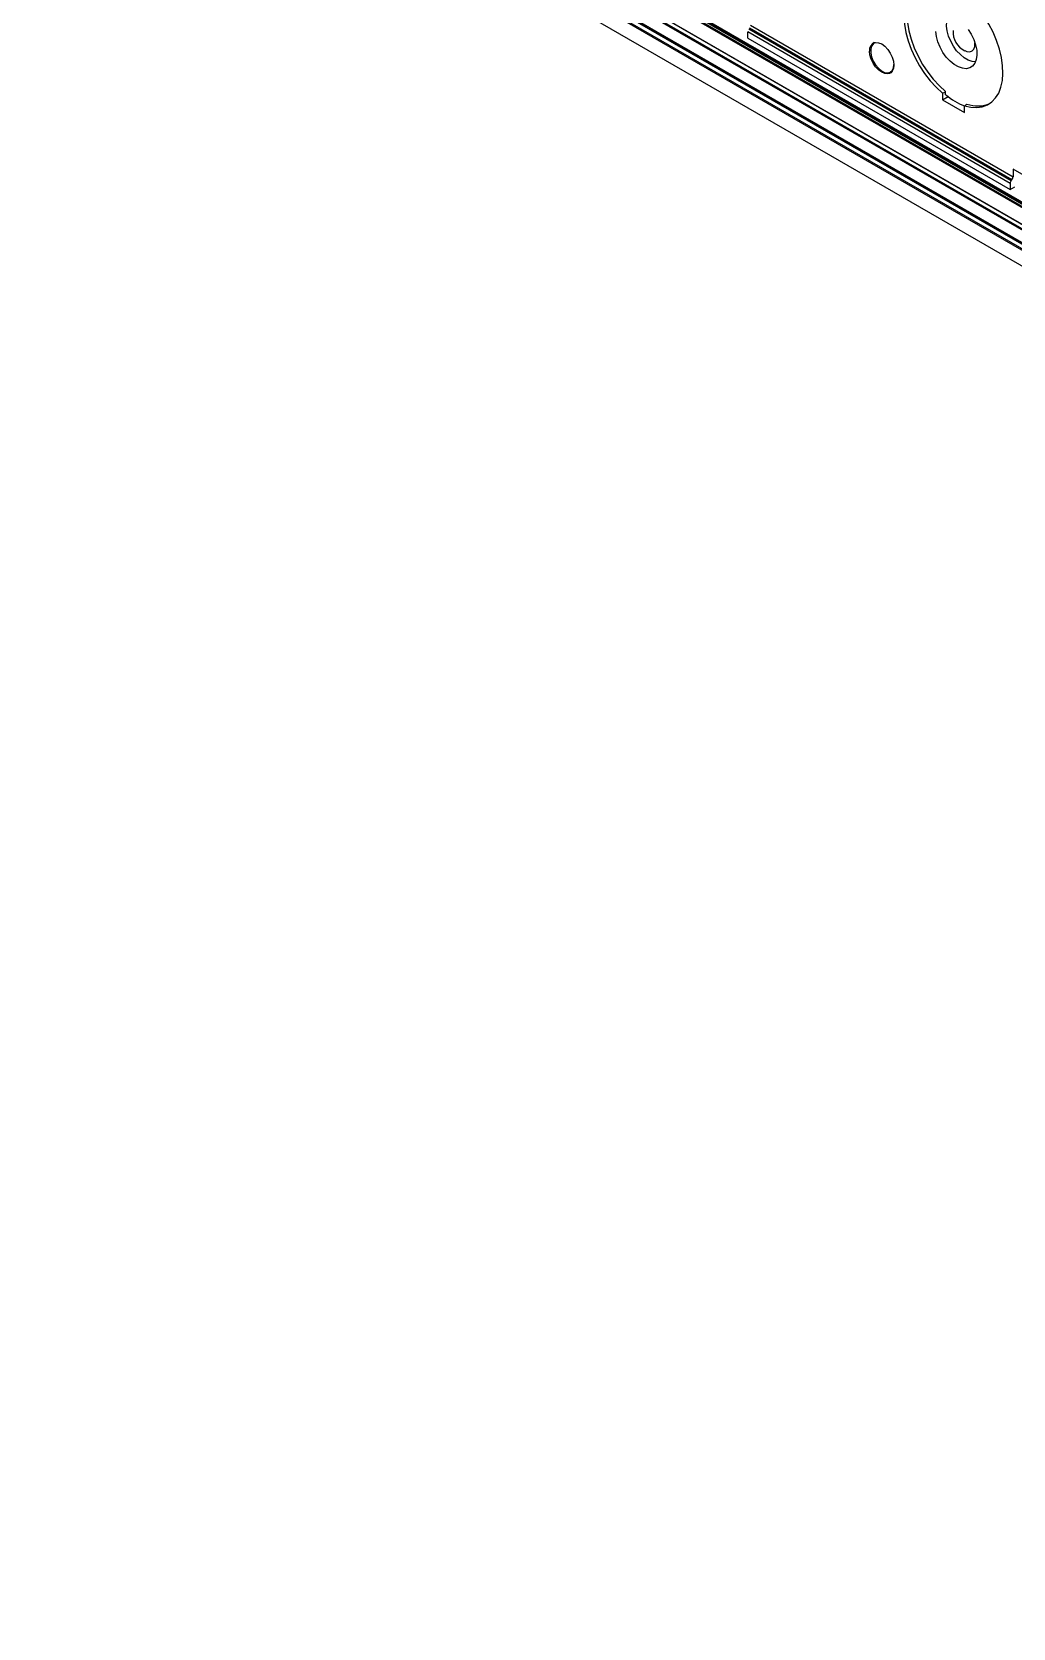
# Model space of a CAD drawing. Header units: inches. Extents: x 5 to 105, y 0 to 80.
# Drawn here: x 28.17 to 39.05, y 45.45 to 63.15 of the extents above; entities that cross this region are included whole.
import ezdxf

# ---------------------------------------------------------------- set-up
doc = ezdxf.new("R2010")
doc.units = ezdxf.units.IN
doc.header["$MEASUREMENT"] = 0

msp = doc.modelspace()

# ---------------------------------------------------------------- linework, layer by layer
for p, q in [((65.505, 45.799), (15.69, 74.557)), ((65.51, 45.8), (15.694, 74.558)), ((65.629, 45.916), (15.813, 74.673)), ((15.82, 74.685), (65.635, 45.927)), ((65.655, 45.938), (15.839, 74.696)), ((65.659, 45.938), (15.844, 74.696)), ((65.654, 45.95), (15.884, 74.682)), ((65.268, 45.653), (15.452, 74.411)), ((15.459, 74.424), (65.274, 45.666)), ((65.318, 45.691), (15.502, 74.449)), ((65.323, 45.692), (15.507, 74.449)), ((65.46, 45.766), (15.644, 74.523)), ((15.644, 74.388), (65.46, 45.63)), ((15.651, 74.535), (65.466, 45.777)), ((15.505, 74.207), (65.32, 45.449)), ((28.183, 67.597), (40.583, 60.439)), ((36.135, 63.227), (39.048, 61.546)), ((39.016, 61.474), (36.107, 63.154)), ((36.107, 63.083), (36.107, 63.154)), ((36.107, 63.083), (39.016, 61.404)), ((36.118, 63.187), (39.029, 61.506)), ((39.035, 61.514), (36.124, 63.195)), ((38.265, 62.475), (38.265, 62.402)), ((38.265, 62.402), (38.327, 62.438)), ((38.265, 62.402), (38.509, 62.261)), ((38.301, 62.455), (38.301, 62.491)), ((38.509, 62.261), (38.509, 62.334)), ((39.318, 61.475), (39.048, 61.63)), ((39.048, 61.63), (39.048, 61.546)), ((39.016, 61.474), (39.016, 61.404)), ((39.016, 61.404), (39.068, 61.435)), ((39.035, 61.514), (39.029, 61.506))]:
    msp.add_line(p, q)
at = {"flags": 128}
for points in [[(38.316, 63.692), (38.245, 63.717), (38.176, 63.73), (38.111, 63.73), (38.05, 63.718), (37.996, 63.693), (37.948, 63.657), (37.909, 63.609), (37.877, 63.552), (37.855, 63.485), (37.842, 63.409), (37.838, 63.327), (37.844, 63.24), (37.86, 63.149), (37.885, 63.055), (37.919, 62.961), (37.961, 62.868), (38.011, 62.778), (38.067, 62.692), (38.129, 62.612), (38.195, 62.539), (38.265, 62.475)], [(38.02, 63.706), (37.981, 63.675), (37.941, 63.628), (37.91, 63.57), (37.887, 63.502), (37.874, 63.427), (37.871, 63.345), (37.877, 63.257), (37.893, 63.165), (37.918, 63.072), (37.953, 62.977), (37.995, 62.884), (38.045, 62.794), (38.102, 62.708), (38.164, 62.628), (38.231, 62.555), (38.301, 62.491)], [(38.509, 62.334), (38.579, 62.318), (38.646, 62.314), (38.707, 62.323), (38.764, 62.344), (38.813, 62.377), (38.855, 62.421), (38.889, 62.476), (38.914, 62.54), (38.93, 62.613), (38.936, 62.694), (38.933, 62.779), (38.92, 62.87), (38.897, 62.963), (38.866, 63.057), (38.826, 63.15), (38.779, 63.241), (38.724, 63.329), (38.664, 63.41), (38.599, 63.486), (38.53, 63.552), (38.458, 63.61)], [(38.632, 62.822), (38.595, 62.826), (38.552, 62.841), (38.507, 62.866), (38.464, 62.902), (38.423, 62.945), (38.387, 62.995), (38.357, 63.05), (38.333, 63.107), (38.318, 63.164), (38.311, 63.218), (38.313, 63.268), (38.325, 63.311), (38.336, 63.334)], [(37.509, 63.035), (37.524, 63.038), (37.556, 63.034), (37.592, 63.02), (37.627, 62.994), (37.659, 62.959), (37.687, 62.918), (37.709, 62.874), (37.723, 62.828), (37.727, 62.785), (37.723, 62.747), (37.709, 62.717), (37.694, 62.701)], [(38.55, 63.182), (38.585, 63.127), (38.613, 63.069), (38.633, 63.009), (38.645, 62.951), (38.647, 62.896), (38.64, 62.847), (38.624, 62.806), (38.6, 62.775), (38.568, 62.755), (38.53, 62.746), (38.488, 62.75), (38.442, 62.765), (38.396, 62.792), (38.351, 62.829), (38.308, 62.874), (38.27, 62.927), (38.239, 62.984), (38.214, 63.043), (38.198, 63.102), (38.191, 63.159)], [(38.512, 62.946), (38.537, 62.936), (38.568, 62.934), (38.594, 62.943), (38.613, 62.963), (38.624, 62.993), (38.626, 63.03), (38.626, 63.034)], [(37.679, 62.693), (37.659, 62.688), (37.627, 62.692), (37.592, 62.706), (37.556, 62.732), (37.524, 62.767), (37.496, 62.808), (37.474, 62.853), (37.461, 62.898), (37.456, 62.941)], [(37.51, 63.026), (37.498, 63.018), (37.479, 62.994), (37.47, 62.961), (37.47, 62.92), (37.479, 62.876), (37.498, 62.83), (37.523, 62.788), (37.555, 62.751), (37.589, 62.723), (37.624, 62.705), (37.657, 62.7), (37.686, 62.707), (37.708, 62.725), (37.722, 62.755), (37.727, 62.792)], [(37.694, 62.701), (37.687, 62.697), (37.679, 62.693)]]:
    msp.add_lwpolyline(points, dxfattribs=at)
for centre, radius, start, end in [((37.543, 62.954), 0.0874, 112.6427, 188.4226), ((38.619, 63.156), 0.236, 176.8841, 243.1106), ((38.805, 63.055), 0.781, 230.0886, 247.7627), ((38.656, 62.669), 0.337, 249.3827, 293.857)]:
    msp.add_arc(centre, radius, start, end)
for centre, major_axis, ratio, start_param, end_param in [((38.678, 63.279), (4.957, 2.265), 0.10364, 4.581767, 4.58903), ((38.832, 63.19), (3.865, 2.904), 0.102882, 4.551952, 4.559215), ((39.043, 61.488), (0.0204, 0.0306), 0.616135, 1.384051, 2.396248), ((39.02, 61.532), (0.0204, 0.0306), 0.616135, 4.525644, 5.537841)]:
    msp.add_ellipse(centre, major_axis=major_axis, ratio=ratio, start_param=start_param, end_param=end_param)

doc.saveas('drawing.dxf')
